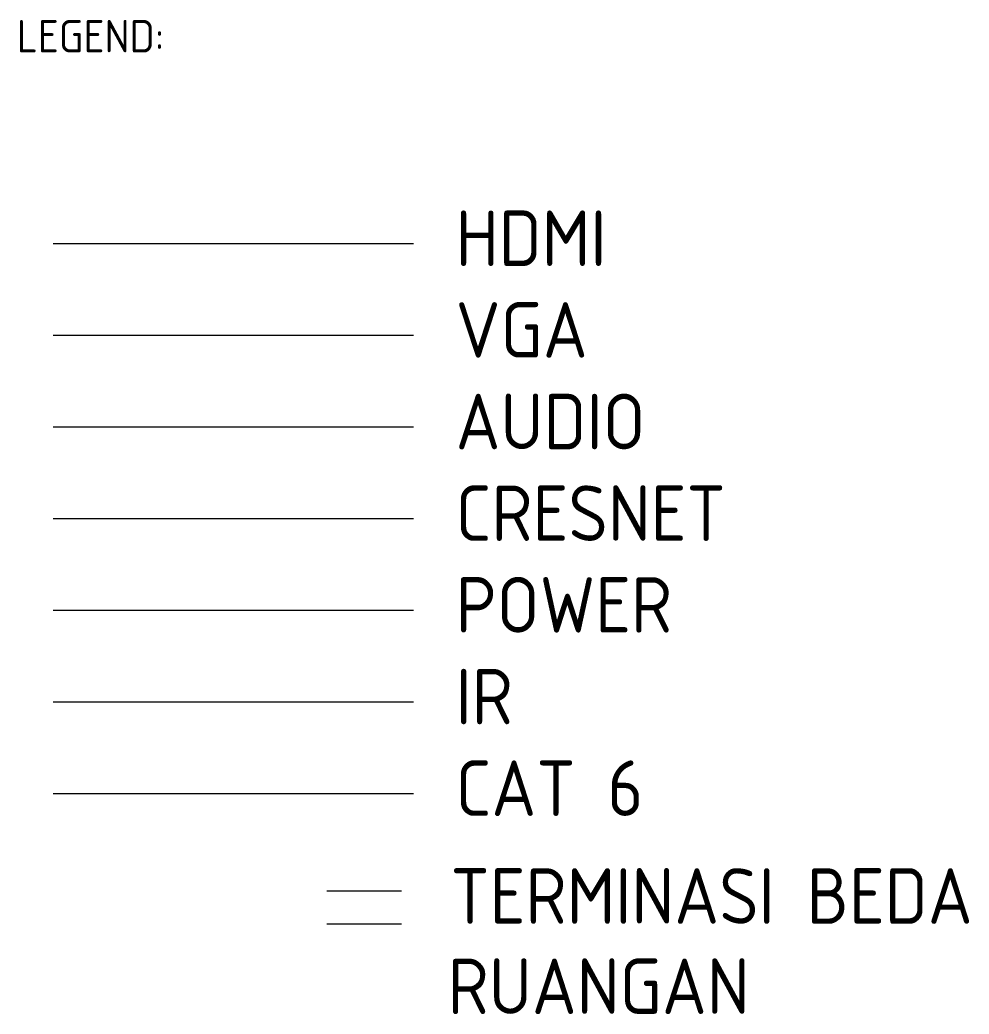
# Model space of a CAD drawing. Header units: millimetres. Extents: x 52029 to 181395, y -167683 to -9934.
# Drawn here: x 83889 to 86396, y -159927 to -157300 of the extents above; entities that cross this region are included whole.
import ezdxf

# ---------------------------------------------------------------- set-up
doc = ezdxf.new("R2010")
doc.units = ezdxf.units.MM
doc.header["$LTSCALE"] = 3
doc.layers.add('FUR', color=8, linetype='Continuous', lineweight=5)
doc.styles.add('style1', font='isocp.shx', dxfattribs={"height": 1})

msp = doc.modelspace()

# ---------------------------------------------------------------- linework, layer by layer
at = {"layer": 'FUR', "color": 5}
msp.add_line((83977, -157890.9), (84928.8, -157890.9), dxfattribs=at)
at = {"layer": 'FUR', "color": 40}
msp.add_line((83977, -158133.1), (84928.8, -158133.1), dxfattribs=at)
at = {"layer": 'FUR', "color": 3}
msp.add_line((83977, -158375.2), (84928.8, -158375.2), dxfattribs=at)
at = {"layer": 'FUR', "color": 4}
msp.add_line((83977, -158617.3), (84928.8, -158617.3), dxfattribs=at)
at = {"layer": 'FUR', "color": 7}
msp.add_line((83977, -158859.4), (84928.8, -158859.4), dxfattribs=at)
at = {"layer": 'FUR', "color": 16}
msp.add_line((83977, -159101.6), (84928.8, -159101.6), dxfattribs=at)
at = {"layer": 'FUR', "color": 1}
msp.add_line((83977, -159343.7), (84928.8, -159343.7), dxfattribs=at)
at = {"layer": 'FUR', "color": 7}
for points in [[(84700.3, -159601.2), (84897.4, -159601.2)], [(84700.3, -159688.6), (84897.4, -159688.6)]]:
    msp.add_lwpolyline(points, dxfattribs=at)

# ---------------------------------------------------------------- texts
at = {"layer": 'FUR', "color": 7, "style": 'style1'}
for s, height, p in [('HDMI', 146.67, (85040, -157950.3)), ('VGA', 146.67, (85040, -158192.5)), ('AUDIO', 146.67, (85040, -158434.6)), ('CRESNET', 146.67, (85040, -158676.7)), ('POWER', 146.67, (85040, -158918.8)), ('IR', 146.67, (85040, -159161)), ('CAT 6', 146.67, (85040, -159403.1)), ('TERMINASI BEDA ', 146.667, (85026.3, -159687.9)), ('RUANGAN', 146.67, (85018.9, -159926.4))]:
    msp.add_text(s, height=height, dxfattribs=at).set_placement(p)
at = {"layer": 'FUR', "color": 7, "insert": (83881, -157300.5), "char_height": 85.87, "width": 1647.255, "attachment_point": 1, "style": 'style1'}
msp.add_mtext('LEGEND:', dxfattribs=at)

doc.saveas('drawing.dxf')
